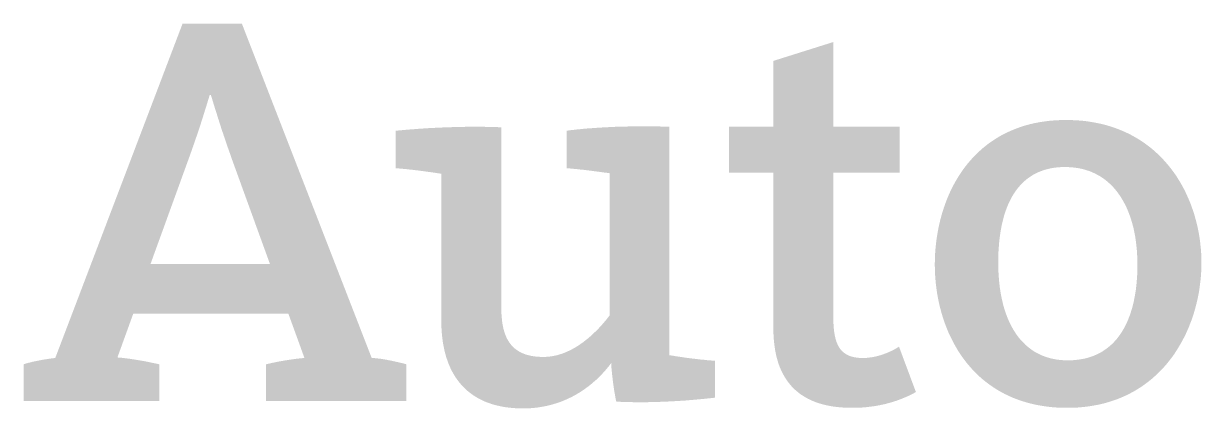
# Model space of a CAD drawing. Header units: metres. Extents: x -2 to 246, y 14 to 313.
# Drawn here: x 30.54 to 44.47, y 76.52 to 81.07 of the extents above; entities that cross this region are included whole.
import ezdxf

# ---------------------------------------------------------------- set-up
doc = ezdxf.new("R2010")
doc.units = ezdxf.units.M
doc.header["$LTSCALE"] = 10
doc.header["$MEASUREMENT"] = 0
doc.layers.get('0').update_dxf_attribs({"linetype": 'CONTINUOUS'})

# ---------------------------------------------------------------- blocks, each defined once
blk = doc.blocks.new('ADSKLogo')
at = {"linetype": 'Continuous'}
h = blk.add_hatch(color=256, dxfattribs=at)
h.dxf.hatch_style = 1
h.paths.add_polyline_path([(4.542, 0.434), (4.537, 0.436), (4.531, 0.437), (4.524, 0.439), (4.518, 0.441), (4.511, 0.443), (4.504, 0.445), (4.497, 0.447), (4.489, 0.448), (4.481, 0.45), (4.473, 0.452), (4.465, 0.454), (4.457, 0.456), (4.449, 0.458), (4.44, 0.46), (4.431, 0.462), (4.422, 0.464), (4.413, 0.466), (4.404, 0.468), (4.395, 0.47), (4.386, 0.472), (4.377, 0.474), (4.367, 0.476), (4.358, 0.478), (4.348, 0.48), (4.339, 0.482), (4.329, 0.483), (4.32, 0.485), (4.311, 0.487), (4.301, 0.489), (4.292, 0.49), (4.283, 0.492), (4.273, 0.493), (4.264, 0.495), (4.255, 0.496), (4.246, 0.498), (4.238, 0.499), (4.229, 0.5), (4.22, 0.501), (4.212, 0.502), (4.204, 0.503), (4.196, 0.504), (4.188, 0.505), (4.181, 0.506), (4.173, 0.506), (4.166, 0.507), (4.159, 0.508), (4.153, 0.508), (4.146, 0.508), (4.14, 0.508), (4.134, 0.508), (2.599, 4.456), (1.898, 4.456), (0.393, 0.508), (0.386, 0.508), (0.378, 0.507), (0.371, 0.506), (0.363, 0.505), (0.356, 0.504), (0.348, 0.503), (0.341, 0.502), (0.333, 0.501), (0.325, 0.5), (0.318, 0.499), (0.31, 0.498), (0.302, 0.496), (0.294, 0.495), (0.287, 0.494), (0.279, 0.493), (0.271, 0.492), (0.263, 0.49), (0.255, 0.489), (0.247, 0.488), (0.239, 0.486), (0.231, 0.485), (0.224, 0.483), (0.216, 0.482), (0.208, 0.48), (0.2, 0.479), (0.192, 0.477), (0.184, 0.476), (0.177, 0.474), (0.169, 0.473), (0.161, 0.471), (0.153, 0.469), (0.146, 0.468), (0.138, 0.466), (0.131, 0.464), (0.123, 0.463), (0.116, 0.461), (0.108, 0.459), (0.101, 0.457), (0.094, 0.455), (0.086, 0.454), (0.079, 0.452), (0.072, 0.45), (0.065, 0.448), (0.058, 0.446), (0.051, 0.444), (0.044, 0.442), (0.038, 0.44), (0.031, 0.438), (0.025, 0.436), (0.018, 0.434), (0.018, 0), (1.624, 0), (1.624, 0.434), (1.614, 0.436), (1.605, 0.438), (1.596, 0.44), (1.586, 0.442), (1.577, 0.444), (1.567, 0.446), (1.557, 0.448), (1.548, 0.45), (1.538, 0.452), (1.528, 0.454), (1.518, 0.456), (1.509, 0.458), (1.499, 0.46), (1.489, 0.462), (1.479, 0.464), (1.469, 0.466), (1.459, 0.468), (1.449, 0.47), (1.439, 0.472), (1.429, 0.474), (1.419, 0.475), (1.409, 0.477), (1.398, 0.479), (1.388, 0.481), (1.378, 0.482), (1.368, 0.484), (1.358, 0.486), (1.348, 0.487), (1.338, 0.489), (1.327, 0.491), (1.317, 0.492), (1.307, 0.494), (1.297, 0.495), (1.287, 0.497), (1.277, 0.498), (1.267, 0.5), (1.256, 0.501), (1.246, 0.502), (1.236, 0.504), (1.226, 0.505), (1.216, 0.506), (1.206, 0.507), (1.196, 0.508), (1.186, 0.51), (1.176, 0.511), (1.167, 0.512), (1.157, 0.513), (1.147, 0.514), (1.137, 0.514), (1.128, 0.515), (1.315, 1.031), (3.149, 1.031), (3.339, 0.508), (3.33, 0.508), (3.32, 0.507), (3.31, 0.506), (3.301, 0.505), (3.291, 0.504), (3.282, 0.503), (3.272, 0.502), (3.263, 0.501), (3.254, 0.5), (3.244, 0.499), (3.235, 0.498), (3.226, 0.496), (3.216, 0.495), (3.207, 0.494), (3.198, 0.493), (3.189, 0.492), (3.179, 0.49), (3.17, 0.489), (3.161, 0.488), (3.152, 0.486), (3.143, 0.485), (3.134, 0.483), (3.125, 0.482), (3.116, 0.48), (3.107, 0.479), (3.098, 0.477), (3.089, 0.476), (3.08, 0.474), (3.071, 0.473), (3.062, 0.471), (3.053, 0.469), (3.044, 0.468), (3.035, 0.466), (3.026, 0.464), (3.017, 0.463), (3.008, 0.461), (3, 0.459), (2.991, 0.457), (2.982, 0.455), (2.973, 0.454), (2.964, 0.452), (2.955, 0.45), (2.946, 0.448), (2.938, 0.446), (2.929, 0.444), (2.92, 0.442), (2.911, 0.44), (2.902, 0.438), (2.893, 0.436), (2.885, 0.434), (2.885, 0), (4.542, 0)])
h.paths.add_polyline_path([(2.931, 1.618), (1.519, 1.618), (1.964, 2.843), (1.972, 2.865), (1.98, 2.886), (1.987, 2.907), (1.994, 2.928), (2.002, 2.948), (2.009, 2.967), (2.015, 2.986), (2.022, 3.005), (2.028, 3.024), (2.035, 3.042), (2.041, 3.059), (2.047, 3.077), (2.053, 3.094), (2.058, 3.11), (2.064, 3.126), (2.069, 3.143), (2.075, 3.158), (2.08, 3.174), (2.085, 3.189), (2.09, 3.204), (2.095, 3.219), (2.1, 3.233), (2.105, 3.248), (2.109, 3.262), (2.114, 3.276), (2.118, 3.29), (2.123, 3.304), (2.127, 3.317), (2.131, 3.331), (2.136, 3.344), (2.14, 3.357), (2.144, 3.371), (2.148, 3.384), (2.152, 3.397), (2.156, 3.41), (2.16, 3.423), (2.164, 3.436), (2.169, 3.45), (2.173, 3.463), (2.177, 3.476), (2.181, 3.489), (2.185, 3.502), (2.189, 3.516), (2.193, 3.529), (2.197, 3.543), (2.202, 3.557), (2.206, 3.571), (2.21, 3.585), (2.215, 3.599), (2.219, 3.613), (2.233, 3.613), (2.237, 3.599), (2.241, 3.585), (2.246, 3.572), (2.25, 3.558), (2.254, 3.545), (2.258, 3.531), (2.262, 3.518), (2.266, 3.505), (2.27, 3.492), (2.274, 3.479), (2.278, 3.466), (2.282, 3.453), (2.286, 3.44), (2.29, 3.427), (2.294, 3.414), (2.299, 3.401), (2.303, 3.388), (2.307, 3.375), (2.311, 3.362), (2.315, 3.349), (2.319, 3.335), (2.324, 3.322), (2.328, 3.308), (2.332, 3.295), (2.337, 3.281), (2.341, 3.267), (2.346, 3.252), (2.351, 3.238), (2.355, 3.223), (2.36, 3.208), (2.365, 3.193), (2.37, 3.178), (2.376, 3.162), (2.381, 3.146), (2.386, 3.13), (2.392, 3.114), (2.398, 3.097), (2.404, 3.08), (2.409, 3.062), (2.416, 3.044), (2.422, 3.026), (2.428, 3.008), (2.435, 2.988), (2.442, 2.969), (2.449, 2.949), (2.456, 2.929), (2.463, 2.908), (2.471, 2.887), (2.478, 2.865), (2.486, 2.843)], flags=16)
h.paths.add_polyline_path([(8.19, 0.04), (8.169, 0.037), (8.149, 0.035), (8.128, 0.033), (8.106, 0.031), (8.085, 0.028), (8.063, 0.026), (8.041, 0.024), (8.019, 0.022), (7.997, 0.02), (7.975, 0.018), (7.952, 0.016), (7.93, 0.014), (7.907, 0.012), (7.884, 0.01), (7.861, 0.008), (7.838, 0.006), (7.815, 0.005), (7.791, 0.003), (7.768, 0.002), (7.744, 0), (7.721, -0.001), (7.697, -0.003), (7.673, -0.004), (7.649, -0.005), (7.625, -0.006), (7.601, -0.007), (7.577, -0.008), (7.553, -0.009), (7.529, -0.01), (7.505, -0.011), (7.481, -0.012), (7.456, -0.012), (7.432, -0.013), (7.408, -0.013), (7.384, -0.014), (7.36, -0.014), (7.335, -0.014), (7.311, -0.014), (7.287, -0.014), (7.263, -0.014), (7.239, -0.014), (7.215, -0.013), (7.191, -0.013), (7.167, -0.012), (7.143, -0.012), (7.12, -0.011), (7.096, -0.01), (7.072, -0.009), (7.049, -0.008), (7.026, -0.007), (7.024, -0.002), (7.023, 0.003), (7.022, 0.009), (7.02, 0.015), (7.019, 0.021), (7.018, 0.028), (7.016, 0.035), (7.015, 0.042), (7.013, 0.049), (7.012, 0.057), (7.011, 0.065), (7.009, 0.073), (7.008, 0.081), (7.006, 0.09), (7.005, 0.099), (7.003, 0.108), (7.002, 0.117), (7, 0.126), (6.999, 0.136), (6.997, 0.145), (6.996, 0.155), (6.994, 0.165), (6.993, 0.175), (6.991, 0.185), (6.99, 0.195), (6.989, 0.205), (6.987, 0.216), (6.986, 0.226), (6.985, 0.237), (6.983, 0.247), (6.982, 0.258), (6.981, 0.268), (6.98, 0.279), (6.978, 0.289), (6.977, 0.3), (6.976, 0.31), (6.975, 0.321), (6.974, 0.331), (6.973, 0.341), (6.972, 0.352), (6.971, 0.362), (6.97, 0.372), (6.969, 0.382), (6.968, 0.392), (6.968, 0.401), (6.967, 0.411), (6.966, 0.42), (6.966, 0.43), (6.965, 0.439), (6.965, 0.448), (6.955, 0.435), (6.945, 0.422), (6.934, 0.408), (6.923, 0.395), (6.912, 0.381), (6.9, 0.367), (6.887, 0.353), (6.875, 0.339), (6.861, 0.324), (6.848, 0.31), (6.834, 0.296), (6.819, 0.281), (6.804, 0.267), (6.789, 0.252), (6.773, 0.238), (6.756, 0.224), (6.74, 0.209), (6.722, 0.195), (6.705, 0.181), (6.687, 0.167), (6.668, 0.154), (6.649, 0.14), (6.629, 0.126), (6.609, 0.113), (6.589, 0.1), (6.568, 0.088), (6.547, 0.075), (6.525, 0.063), (6.503, 0.051), (6.48, 0.04), (6.457, 0.029), (6.433, 0.018), (6.409, 0.008), (6.384, -0.002), (6.359, -0.012), (6.333, -0.021), (6.307, -0.029), (6.28, -0.037), (6.253, -0.045), (6.226, -0.052), (6.197, -0.058), (6.169, -0.064), (6.14, -0.069), (6.11, -0.074), (6.08, -0.078), (6.049, -0.081), (6.018, -0.084), (5.987, -0.085), (5.954, -0.087), (5.922, -0.087), (5.88, -0.086), (5.84, -0.085), (5.8, -0.082), (5.761, -0.078), (5.724, -0.074), (5.687, -0.068), (5.652, -0.061), (5.618, -0.053), (5.584, -0.045), (5.552, -0.035), (5.52, -0.024), (5.489, -0.013), (5.46, -0.001), (5.431, 0.013), (5.403, 0.027), (5.377, 0.042), (5.351, 0.058), (5.326, 0.074), (5.302, 0.092), (5.279, 0.11), (5.256, 0.129), (5.235, 0.149), (5.214, 0.169), (5.195, 0.19), (5.176, 0.212), (5.158, 0.235), (5.141, 0.258), (5.124, 0.282), (5.109, 0.307), (5.094, 0.332), (5.08, 0.358), (5.067, 0.384), (5.055, 0.411), (5.043, 0.439), (5.033, 0.467), (5.023, 0.495), (5.013, 0.524), (5.005, 0.554), (4.997, 0.584), (4.99, 0.615), (4.984, 0.646), (4.978, 0.677), (4.973, 0.709), (4.969, 0.741), (4.965, 0.774), (4.962, 0.807), (4.96, 0.84), (4.958, 0.874), (4.957, 0.908), (4.957, 0.942), (4.957, 2.683), (4.947, 2.685), (4.938, 2.686), (4.928, 2.688), (4.918, 2.689), (4.908, 2.691), (4.897, 2.692), (4.887, 2.694), (4.877, 2.696), (4.866, 2.697), (4.855, 2.699), (4.845, 2.7), (4.834, 2.702), (4.823, 2.703), (4.812, 2.705), (4.801, 2.706), (4.79, 2.708), (4.779, 2.709), (4.768, 2.711), (4.757, 2.712), (4.745, 2.714), (4.734, 2.715), (4.723, 2.717), (4.712, 2.718), (4.7, 2.72), (4.689, 2.721), (4.678, 2.723), (4.666, 2.724), (4.655, 2.725), (4.644, 2.727), (4.632, 2.728), (4.621, 2.729), (4.61, 2.731), (4.598, 2.732), (4.587, 2.733), (4.576, 2.734), (4.565, 2.735), (4.554, 2.737), (4.543, 2.738), (4.532, 2.739), (4.521, 2.74), (4.51, 2.741), (4.499, 2.742), (4.488, 2.743), (4.477, 2.744), (4.467, 2.745), (4.456, 2.746), (4.446, 2.747), (4.436, 2.748), (4.426, 2.748), (4.416, 2.749), (4.416, 3.191), (4.437, 3.193), (4.458, 3.195), (4.48, 3.197), (4.502, 3.199), (4.524, 3.201), (4.546, 3.203), (4.569, 3.205), (4.592, 3.207), (4.615, 3.209), (4.639, 3.21), (4.662, 3.212), (4.686, 3.214), (4.71, 3.215), (4.734, 3.217), (4.759, 3.219), (4.783, 3.22), (4.808, 3.222), (4.833, 3.223), (4.858, 3.224), (4.884, 3.226), (4.909, 3.227), (4.934, 3.228), (4.96, 3.229), (4.986, 3.231), (5.012, 3.232), (5.038, 3.233), (5.064, 3.233), (5.09, 3.234), (5.116, 3.235), (5.142, 3.236), (5.169, 3.236), (5.195, 3.237), (5.221, 3.237), (5.248, 3.238), (5.274, 3.238), (5.3, 3.238), (5.327, 3.238), (5.353, 3.239), (5.38, 3.238), (5.406, 3.238), (5.432, 3.238), (5.459, 3.238), (5.485, 3.237), (5.511, 3.237), (5.537, 3.236), (5.563, 3.235), (5.589, 3.235), (5.615, 3.234), (5.641, 3.233), (5.667, 3.231), (5.667, 1.09), (5.667, 1.068), (5.667, 1.047), (5.668, 1.027), (5.669, 1.006), (5.671, 0.986), (5.673, 0.967), (5.675, 0.947), (5.677, 0.929), (5.68, 0.91), (5.683, 0.892), (5.687, 0.874), (5.69, 0.857), (5.695, 0.84), (5.699, 0.824), (5.704, 0.808), (5.71, 0.792), (5.716, 0.777), (5.722, 0.762), (5.728, 0.748), (5.735, 0.734), (5.743, 0.72), (5.751, 0.707), (5.759, 0.694), (5.768, 0.682), (5.777, 0.67), (5.786, 0.659), (5.796, 0.648), (5.807, 0.637), (5.818, 0.627), (5.829, 0.617), (5.841, 0.608), (5.854, 0.599), (5.866, 0.591), (5.88, 0.583), (5.893, 0.576), (5.908, 0.569), (5.923, 0.562), (5.938, 0.556), (5.954, 0.55), (5.97, 0.545), (5.987, 0.541), (6.004, 0.537), (6.022, 0.533), (6.041, 0.53), (6.06, 0.527), (6.079, 0.525), (6.099, 0.523), (6.12, 0.522), (6.141, 0.521), (6.163, 0.521), (6.187, 0.521), (6.211, 0.523), (6.235, 0.525), (6.259, 0.528), (6.282, 0.532), (6.305, 0.537), (6.328, 0.542), (6.35, 0.549), (6.373, 0.556), (6.394, 0.563), (6.416, 0.572), (6.437, 0.58), (6.458, 0.59), (6.479, 0.6), (6.499, 0.61), (6.519, 0.621), (6.539, 0.632), (6.558, 0.644), (6.577, 0.656), (6.595, 0.668), (6.613, 0.681), (6.631, 0.693), (6.648, 0.706), (6.665, 0.72), (6.682, 0.733), (6.698, 0.746), (6.714, 0.76), (6.729, 0.773), (6.744, 0.787), (6.758, 0.8), (6.772, 0.814), (6.786, 0.827), (6.799, 0.84), (6.812, 0.853), (6.824, 0.866), (6.836, 0.879), (6.847, 0.891), (6.858, 0.903), (6.868, 0.915), (6.877, 0.926), (6.887, 0.937), (6.895, 0.947), (6.904, 0.957), (6.911, 0.966), (6.918, 0.975), (6.925, 0.983), (6.931, 0.991), (6.936, 0.998), (6.941, 1.004), (6.946, 1.01), (6.946, 2.69), (6.937, 2.691), (6.928, 2.692), (6.92, 2.693), (6.911, 2.695), (6.902, 2.696), (6.893, 2.697), (6.883, 2.698), (6.874, 2.7), (6.864, 2.701), (6.855, 2.702), (6.845, 2.704), (6.835, 2.705), (6.825, 2.706), (6.815, 2.707), (6.805, 2.709), (6.795, 2.71), (6.785, 2.711), (6.775, 2.713), (6.764, 2.714), (6.754, 2.715), (6.743, 2.717), (6.733, 2.718), (6.722, 2.719), (6.712, 2.721), (6.701, 2.722), (6.691, 2.723), (6.68, 2.725), (6.669, 2.726), (6.658, 2.727), (6.648, 2.728), (6.637, 2.73), (6.626, 2.731), (6.615, 2.732), (6.605, 2.733), (6.594, 2.734), (6.583, 2.736), (6.573, 2.737), (6.562, 2.738), (6.551, 2.739), (6.541, 2.74), (6.53, 2.741), (6.519, 2.742), (6.509, 2.743), (6.498, 2.744), (6.488, 2.745), (6.478, 2.746), (6.467, 2.747), (6.457, 2.748), (6.447, 2.748), (6.437, 2.749), (6.437, 3.191), (6.458, 3.194), (6.479, 3.197), (6.501, 3.2), (6.523, 3.202), (6.545, 3.205), (6.567, 3.207), (6.589, 3.209), (6.612, 3.211), (6.635, 3.214), (6.658, 3.216), (6.681, 3.218), (6.705, 3.22), (6.728, 3.221), (6.752, 3.223), (6.776, 3.225), (6.8, 3.226), (6.824, 3.228), (6.849, 3.229), (6.873, 3.231), (6.898, 3.232), (6.923, 3.233), (6.948, 3.235), (6.973, 3.236), (6.998, 3.237), (7.023, 3.238), (7.048, 3.238), (7.073, 3.239), (7.099, 3.24), (7.124, 3.241), (7.149, 3.241), (7.175, 3.242), (7.2, 3.242), (7.226, 3.243), (7.251, 3.243), (7.277, 3.243), (7.302, 3.243), (7.328, 3.243), (7.353, 3.243), (7.379, 3.243), (7.404, 3.243), (7.429, 3.243), (7.455, 3.243), (7.48, 3.242), (7.505, 3.242), (7.53, 3.242), (7.555, 3.241), (7.58, 3.24), (7.605, 3.24), (7.629, 3.239), (7.654, 3.238), (7.654, 0.541), (7.663, 0.54), (7.673, 0.538), (7.682, 0.537), (7.692, 0.535), (7.702, 0.534), (7.712, 0.532), (7.722, 0.53), (7.732, 0.529), (7.742, 0.527), (7.752, 0.526), (7.763, 0.524), (7.773, 0.523), (7.783, 0.521), (7.794, 0.52), (7.805, 0.518), (7.815, 0.516), (7.826, 0.515), (7.837, 0.513), (7.848, 0.512), (7.859, 0.51), (7.87, 0.509), (7.881, 0.508), (7.892, 0.506), (7.903, 0.505), (7.914, 0.503), (7.925, 0.502), (7.937, 0.5), (7.948, 0.499), (7.959, 0.498), (7.97, 0.496), (7.981, 0.495), (7.993, 0.494), (8.004, 0.493), (8.015, 0.491), (8.026, 0.49), (8.037, 0.489), (8.049, 0.488), (8.06, 0.487), (8.071, 0.486), (8.082, 0.484), (8.093, 0.483), (8.104, 0.482), (8.115, 0.481), (8.126, 0.48), (8.137, 0.479), (8.147, 0.479), (8.158, 0.478), (8.169, 0.477), (8.179, 0.476), (8.19, 0.475)])
h.paths.add_polyline_path([(8.882, 2.697), (8.359, 2.697), (8.359, 3.238), (8.882, 3.238), (8.882, 4.016), (9.591, 4.239), (9.591, 3.238), (10.374, 3.238), (10.374, 2.697), (9.591, 2.697), (9.591, 0.977), (9.592, 0.958), (9.592, 0.939), (9.592, 0.921), (9.593, 0.903), (9.594, 0.886), (9.595, 0.869), (9.597, 0.852), (9.598, 0.836), (9.6, 0.82), (9.603, 0.805), (9.605, 0.79), (9.608, 0.775), (9.611, 0.761), (9.614, 0.747), (9.617, 0.734), (9.621, 0.721), (9.625, 0.709), (9.629, 0.696), (9.634, 0.685), (9.639, 0.673), (9.644, 0.662), (9.649, 0.652), (9.655, 0.642), (9.661, 0.632), (9.667, 0.622), (9.674, 0.613), (9.681, 0.605), (9.688, 0.596), (9.696, 0.588), (9.704, 0.581), (9.712, 0.574), (9.721, 0.567), (9.73, 0.561), (9.739, 0.555), (9.749, 0.549), (9.759, 0.544), (9.769, 0.539), (9.78, 0.534), (9.791, 0.53), (9.803, 0.526), (9.814, 0.523), (9.827, 0.52), (9.839, 0.517), (9.852, 0.515), (9.866, 0.513), (9.88, 0.511), (9.894, 0.51), (9.908, 0.509), (9.923, 0.509), (9.939, 0.508), (9.95, 0.509), (9.962, 0.509), (9.973, 0.509), (9.985, 0.51), (9.996, 0.511), (10.008, 0.512), (10.019, 0.514), (10.03, 0.515), (10.041, 0.517), (10.052, 0.518), (10.063, 0.52), (10.074, 0.523), (10.084, 0.525), (10.095, 0.527), (10.106, 0.53), (10.116, 0.532), (10.126, 0.535), (10.136, 0.538), (10.146, 0.541), (10.156, 0.544), (10.166, 0.547), (10.175, 0.55), (10.185, 0.554), (10.194, 0.557), (10.203, 0.56), (10.212, 0.564), (10.221, 0.567), (10.229, 0.571), (10.238, 0.574), (10.246, 0.578), (10.254, 0.581), (10.262, 0.585), (10.27, 0.588), (10.277, 0.592), (10.285, 0.596), (10.292, 0.599), (10.299, 0.603), (10.305, 0.606), (10.312, 0.609), (10.318, 0.613), (10.324, 0.616), (10.33, 0.619), (10.335, 0.623), (10.341, 0.626), (10.346, 0.629), (10.351, 0.632), (10.355, 0.634), (10.359, 0.637), (10.364, 0.64), (10.367, 0.642), (10.567, 0.106), (10.56, 0.102), (10.552, 0.098), (10.544, 0.094), (10.536, 0.089), (10.527, 0.085), (10.518, 0.08), (10.509, 0.076), (10.499, 0.071), (10.489, 0.066), (10.479, 0.061), (10.469, 0.056), (10.458, 0.052), (10.447, 0.047), (10.435, 0.042), (10.423, 0.037), (10.411, 0.032), (10.399, 0.027), (10.386, 0.022), (10.373, 0.017), (10.359, 0.012), (10.346, 0.007), (10.332, 0.002), (10.317, -0.002), (10.303, -0.007), (10.288, -0.012), (10.272, -0.016), (10.257, -0.021), (10.241, -0.025), (10.225, -0.029), (10.208, -0.034), (10.191, -0.038), (10.174, -0.042), (10.157, -0.045), (10.139, -0.049), (10.121, -0.052), (10.102, -0.056), (10.084, -0.059), (10.065, -0.062), (10.045, -0.064), (10.026, -0.067), (10.006, -0.069), (9.985, -0.072), (9.965, -0.073), (9.944, -0.075), (9.923, -0.077), (9.901, -0.078), (9.879, -0.079), (9.857, -0.079), (9.835, -0.08), (9.812, -0.08), (9.773, -0.08), (9.734, -0.078), (9.697, -0.076), (9.66, -0.073), (9.625, -0.069), (9.59, -0.065), (9.556, -0.059), (9.524, -0.053), (9.492, -0.046), (9.461, -0.038), (9.431, -0.029), (9.401, -0.02), (9.373, -0.009), (9.345, 0.002), (9.319, 0.014), (9.293, 0.026), (9.268, 0.04), (9.244, 0.054), (9.221, 0.069), (9.198, 0.084), (9.177, 0.101), (9.156, 0.118), (9.136, 0.135), (9.117, 0.154), (9.098, 0.173), (9.081, 0.193), (9.064, 0.214), (9.048, 0.235), (9.033, 0.257), (9.018, 0.28), (9.005, 0.303), (8.992, 0.327), (8.98, 0.351), (8.968, 0.377), (8.957, 0.403), (8.947, 0.429), (8.938, 0.456), (8.93, 0.484), (8.922, 0.512), (8.915, 0.541), (8.909, 0.571), (8.903, 0.601), (8.898, 0.632), (8.894, 0.663), (8.89, 0.695), (8.887, 0.727), (8.885, 0.76), (8.883, 0.794), (8.882, 0.828), (8.882, 0.863)])
h = blk.add_hatch(color=256, dxfattribs=at)
h.dxf.hatch_style = 1
h.paths.add_polyline_path([(13.942, 1.633), (13.941, 1.585), (13.94, 1.538), (13.937, 1.49), (13.933, 1.441), (13.927, 1.393), (13.921, 1.345), (13.914, 1.296), (13.905, 1.248), (13.895, 1.2), (13.884, 1.152), (13.871, 1.104), (13.858, 1.056), (13.843, 1.008), (13.827, 0.961), (13.809, 0.915), (13.791, 0.868), (13.771, 0.823), (13.75, 0.777), (13.727, 0.733), (13.703, 0.689), (13.678, 0.646), (13.652, 0.603), (13.625, 0.561), (13.596, 0.52), (13.565, 0.48), (13.534, 0.441), (13.501, 0.403), (13.467, 0.366), (13.431, 0.33), (13.394, 0.296), (13.356, 0.262), (13.316, 0.23), (13.275, 0.199), (13.232, 0.169), (13.188, 0.141), (13.143, 0.114), (13.096, 0.089), (13.048, 0.065), (12.998, 0.043), (12.947, 0.022), (12.895, 0.004), (12.841, -0.013), (12.785, -0.029), (12.728, -0.042), (12.67, -0.053), (12.61, -0.063), (12.549, -0.07), (12.486, -0.076), (12.422, -0.079), (12.356, -0.08), (12.29, -0.079), (12.225, -0.076), (12.162, -0.071), (12.1, -0.063), (12.04, -0.054), (11.982, -0.043), (11.925, -0.03), (11.87, -0.015), (11.816, 0.001), (11.764, 0.02), (11.713, 0.039), (11.664, 0.061), (11.616, 0.084), (11.57, 0.109), (11.525, 0.135), (11.481, 0.163), (11.439, 0.192), (11.399, 0.222), (11.36, 0.253), (11.322, 0.286), (11.286, 0.32), (11.251, 0.355), (11.217, 0.392), (11.185, 0.429), (11.154, 0.467), (11.124, 0.507), (11.096, 0.547), (11.069, 0.588), (11.044, 0.63), (11.02, 0.672), (10.997, 0.716), (10.975, 0.76), (10.954, 0.804), (10.935, 0.85), (10.917, 0.895), (10.901, 0.942), (10.885, 0.988), (10.871, 1.035), (10.858, 1.083), (10.846, 1.13), (10.835, 1.178), (10.826, 1.226), (10.817, 1.275), (10.81, 1.323), (10.804, 1.371), (10.799, 1.42), (10.795, 1.468), (10.793, 1.516), (10.791, 1.564), (10.79, 1.612), (10.791, 1.66), (10.792, 1.708), (10.795, 1.757), (10.799, 1.805), (10.804, 1.854), (10.81, 1.902), (10.817, 1.951), (10.825, 1.999), (10.834, 2.047), (10.845, 2.095), (10.856, 2.143), (10.869, 2.191), (10.883, 2.238), (10.898, 2.285), (10.915, 2.332), (10.932, 2.378), (10.951, 2.424), (10.971, 2.469), (10.992, 2.513), (11.015, 2.557), (11.039, 2.6), (11.064, 2.642), (11.091, 2.684), (11.118, 2.724), (11.148, 2.764), (11.178, 2.803), (11.21, 2.84), (11.243, 2.877), (11.278, 2.913), (11.314, 2.947), (11.351, 2.98), (11.39, 3.012), (11.43, 3.043), (11.472, 3.072), (11.515, 3.1), (11.559, 3.127), (11.605, 3.152), (11.653, 3.175), (11.702, 3.197), (11.752, 3.217), (11.804, 3.236), (11.858, 3.253), (11.913, 3.268), (11.969, 3.281), (12.027, 3.292), (12.087, 3.301), (12.148, 3.309), (12.211, 3.314), (12.276, 3.317), (12.342, 3.318), (12.408, 3.317), (12.472, 3.314), (12.535, 3.309), (12.597, 3.302), (12.657, 3.292), (12.715, 3.281), (12.772, 3.269), (12.828, 3.254), (12.882, 3.237), (12.935, 3.219), (12.986, 3.199), (13.036, 3.178), (13.085, 3.155), (13.132, 3.13), (13.177, 3.104), (13.222, 3.077), (13.265, 3.048), (13.306, 3.018), (13.346, 2.987), (13.385, 2.954), (13.422, 2.92), (13.458, 2.885), (13.493, 2.849), (13.526, 2.812), (13.558, 2.774), (13.589, 2.735), (13.619, 2.695), (13.647, 2.654), (13.673, 2.612), (13.699, 2.57), (13.723, 2.526), (13.746, 2.483), (13.767, 2.438), (13.787, 2.393), (13.806, 2.348), (13.824, 2.302), (13.84, 2.255), (13.856, 2.208), (13.869, 2.161), (13.882, 2.113), (13.894, 2.066), (13.904, 2.018), (13.913, 1.97), (13.921, 1.922), (13.927, 1.873), (13.932, 1.825), (13.937, 1.777), (13.94, 1.729), (13.941, 1.681)])
h.paths.add_polyline_path([(13.185, 1.612), (13.185, 1.651), (13.184, 1.689), (13.182, 1.726), (13.18, 1.764), (13.177, 1.8), (13.173, 1.837), (13.169, 1.873), (13.164, 1.909), (13.159, 1.944), (13.152, 1.978), (13.145, 2.013), (13.138, 2.046), (13.129, 2.079), (13.12, 2.112), (13.11, 2.144), (13.1, 2.175), (13.089, 2.206), (13.077, 2.236), (13.065, 2.266), (13.052, 2.295), (13.038, 2.323), (13.023, 2.35), (13.008, 2.377), (12.992, 2.403), (12.976, 2.428), (12.958, 2.453), (12.94, 2.477), (12.922, 2.499), (12.902, 2.522), (12.882, 2.543), (12.861, 2.563), (12.84, 2.583), (12.818, 2.601), (12.795, 2.619), (12.771, 2.636), (12.747, 2.652), (12.721, 2.666), (12.696, 2.68), (12.669, 2.693), (12.642, 2.705), (12.614, 2.716), (12.585, 2.725), (12.556, 2.734), (12.526, 2.742), (12.495, 2.748), (12.463, 2.753), (12.431, 2.757), (12.398, 2.76), (12.364, 2.762), (12.33, 2.763), (12.295, 2.762), (12.262, 2.761), (12.23, 2.758), (12.198, 2.754), (12.168, 2.749), (12.138, 2.742), (12.109, 2.735), (12.08, 2.727), (12.053, 2.717), (12.026, 2.707), (12, 2.696), (11.975, 2.683), (11.951, 2.67), (11.928, 2.655), (11.905, 2.64), (11.883, 2.624), (11.862, 2.607), (11.841, 2.589), (11.822, 2.57), (11.803, 2.55), (11.785, 2.529), (11.767, 2.508), (11.75, 2.486), (11.734, 2.463), (11.719, 2.439), (11.704, 2.414), (11.69, 2.389), (11.677, 2.362), (11.664, 2.336), (11.652, 2.308), (11.641, 2.28), (11.63, 2.251), (11.62, 2.221), (11.61, 2.191), (11.602, 2.16), (11.594, 2.129), (11.586, 2.097), (11.579, 2.064), (11.573, 2.031), (11.567, 1.997), (11.562, 1.963), (11.557, 1.928), (11.553, 1.893), (11.549, 1.857), (11.547, 1.821), (11.544, 1.784), (11.542, 1.747), (11.541, 1.709), (11.54, 1.671), (11.54, 1.633), (11.54, 1.594), (11.541, 1.556), (11.543, 1.519), (11.545, 1.481), (11.548, 1.444), (11.551, 1.408), (11.555, 1.372), (11.559, 1.336), (11.565, 1.301), (11.57, 1.266), (11.577, 1.232), (11.584, 1.198), (11.592, 1.165), (11.6, 1.132), (11.609, 1.1), (11.619, 1.069), (11.629, 1.038), (11.64, 1.008), (11.652, 0.978), (11.664, 0.949), (11.677, 0.921), (11.691, 0.894), (11.705, 0.867), (11.72, 0.841), (11.736, 0.816), (11.752, 0.791), (11.769, 0.767), (11.787, 0.744), (11.806, 0.722), (11.825, 0.701), (11.845, 0.681), (11.865, 0.661), (11.887, 0.643), (11.909, 0.625), (11.932, 0.608), (11.955, 0.592), (11.979, 0.577), (12.004, 0.564), (12.03, 0.551), (12.056, 0.539), (12.084, 0.528), (12.112, 0.518), (12.14, 0.51), (12.17, 0.502), (12.2, 0.496), (12.231, 0.49), (12.263, 0.486), (12.295, 0.483), (12.329, 0.481), (12.363, 0.481), (12.397, 0.481), (12.431, 0.483), (12.464, 0.486), (12.496, 0.49), (12.527, 0.495), (12.558, 0.501), (12.588, 0.508), (12.617, 0.517), (12.645, 0.526), (12.672, 0.536), (12.699, 0.548), (12.725, 0.56), (12.75, 0.573), (12.774, 0.587), (12.797, 0.603), (12.82, 0.619), (12.842, 0.636), (12.864, 0.654), (12.884, 0.672), (12.904, 0.692), (12.923, 0.713), (12.942, 0.734), (12.959, 0.756), (12.976, 0.779), (12.993, 0.803), (13.008, 0.828), (13.023, 0.853), (13.037, 0.879), (13.051, 0.906), (13.064, 0.934), (13.076, 0.962), (13.087, 0.991), (13.098, 1.02), (13.108, 1.051), (13.118, 1.082), (13.127, 1.113), (13.135, 1.145), (13.143, 1.178), (13.149, 1.211), (13.156, 1.245), (13.161, 1.28), (13.167, 1.315), (13.171, 1.35), (13.175, 1.386), (13.178, 1.423), (13.181, 1.46), (13.183, 1.497), (13.184, 1.535), (13.185, 1.573)], flags=16)

msp = doc.modelspace()

# ---------------------------------------------------------------- block references
at = {"linetype": 'Continuous'}
msp.add_blockref('ADSKLogo', (30.523, 76.609), dxfattribs=at)

doc.saveas('drawing.dxf')
